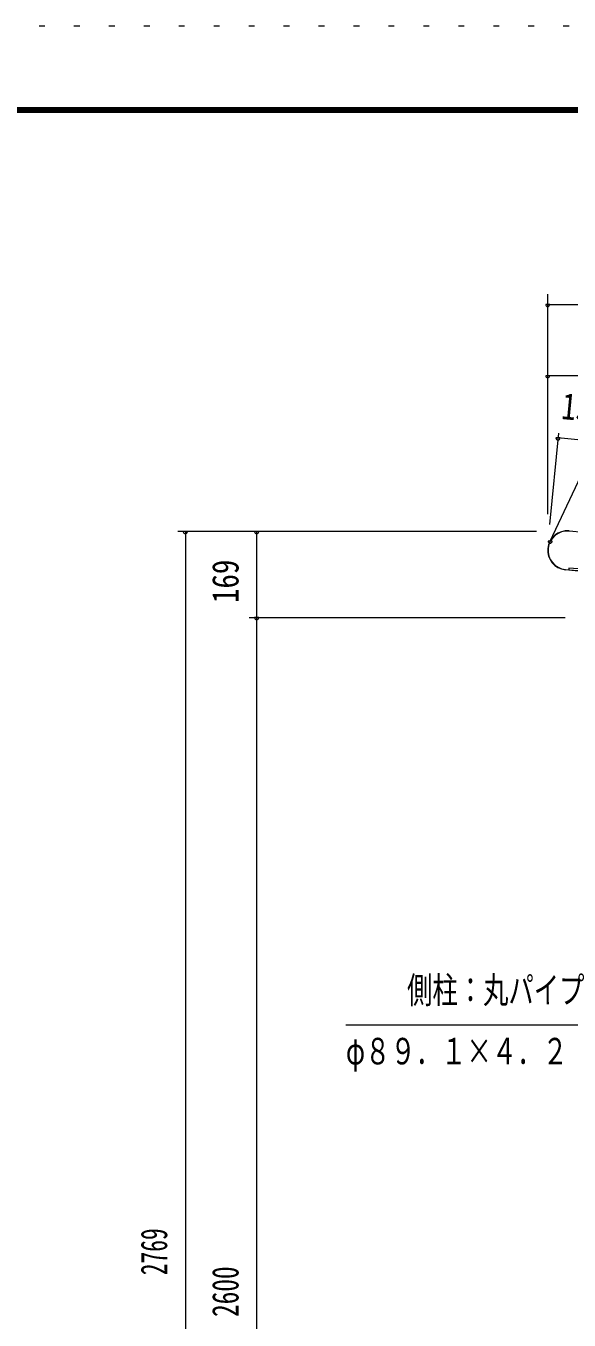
# Model space of a CAD drawing. Units: millimetres, scale not verified. Extents: x -34085 to 34091, y -14700 to 14700.
# Drawn here: x 13301 to 17032, y 5805 to 14700 of the extents above; entities that cross this region are included whole.
import ezdxf
from ezdxf.enums import TextEntityAlignment as Align

# ---------------------------------------------------------------- set-up
doc = ezdxf.new("R2010")
doc.units = ezdxf.units.MM
doc.header["$LTSCALE"] = 80
doc.linetypes.add('USER4', pattern=[3, 0.5, -2.5])
for name, color, linetype, lineweight in [('0-6_2-02BOLD', 7, 'Continuous', 18), ('0-A_2-52DIM', 3, 'Continuous', 18), ('0-C_F-F1PAPER', 5, 'Continuous', 18), ('0-D_F-E_J_ADD', 5, 'USER4', 18)]:
    doc.layers.add(name, color=color, linetype=linetype, lineweight=lineweight)
doc.styles.add('ＭＳ ゴシック', font='')
doc.styles.get('ＭＳ ゴシック').set_extended_font_data('MS Gothic')

msp = doc.modelspace()

# ---------------------------------------------------------------- linework, layer by layer
at = {"layer": '0-6_2-02BOLD'}
for p, q in [((22524.53, 10698.56), (17031.48, 11227.48)), ((17163.42, 10947.2), (17005.95, 10962.35)), ((17006.12, 10964.1), (17163.6, 10948.93))]:
    msp.add_line(p, q, dxfattribs=at)
msp.add_lwpolyline([(17094.78, 10967.33), (17030.59, 10973.51), (17029.51, 10962.35), (17093.71, 10956.18)], dxfattribs=at)
for radius in [134.05, 132.3]:
    msp.add_arc((17018.8, 11095.78), radius, 84.49997, 264.49997, dxfattribs=at)
at = {"layer": '0-A_2-52DIM'}
for p, q in [((16884.85, 11345.24), (16884.85, 12855.45)), ((16898.85, 12785.45), (16870.85, 12785.45)), ((16884.85, 12785.45), (30947.83, 12785.45)), ((16898.85, 12295.45), (16870.85, 12295.45)), ((30947.83, 12295.45), (16884.85, 12295.45)), ((16958.17, 11901.27), (16897.66, 11272.78)), ((16968.96, 11867.92), (16940.96, 11867.92)), ((22462.98, 11337.56), (16954.96, 11867.92)), ((16807.97, 11224.4), (14343.85, 11224.4)), ((14410.35, 11224.4), (14382.35, 11224.4)), ((14396.35, 11224.4), (14396.35, -1470.1)), ((14900.35, 11224.4), (14872.35, 11224.4)), ((14886.35, -917.1), (14886.35, 11224.4)), ((16915.58, 11158.64), (16887.58, 11158.64)), ((14833.85, 10632.9), (17003.7, 10632.9)), ((14900.35, 10632.9), (14872.35, 10632.9))]:
    msp.add_line(p, q, dxfattribs=at)
for points in [[(16901.58, 11158.64), (18036.34, 13565.9), (21676.34, 13565.9)], [(18281.19, 5404.79), (17458.85, 7832.89), (15498.85, 7832.89)]]:
    msp.add_lwpolyline(points, dxfattribs=at)
for centre in [(16884.85, 12785.45), (16884.85, 12295.45), (16954.96, 11867.92), (14396.35, 11224.4), (14886.35, 11224.4), (16901.58, 11158.64), (14886.35, 10632.9)]:
    msp.add_arc(centre, 14, 180, 0, dxfattribs=at)
at = {"layer": '0-C_F-F1PAPER'}
for points in [[(33391.46, -14000), (-6788.54, -14000), (-6788.54, 14140), (33391.46, 14140)], [(33387.96, -13996.5), (33387.96, 14136.5), (-6785.04, 14136.5), (-6785.04, -13996.5)], [(33384.46, -13993), (33384.46, 14133), (-6781.54, 14133), (-6781.54, -13993)], [(33380.96, -13989.5), (-6778.04, -13989.5), (-6778.04, 14129.5), (33380.96, 14129.5)], [(33377.46, -13986), (33377.46, 14126), (-6774.54, 14126), (-6774.54, -13986)], [(33373.96, -13982.5), (-6771.04, -13982.5), (-6771.04, 14122.5), (33373.96, 14122.5)], [(33370.46, -13979), (33370.46, 14119), (-6767.54, 14119), (-6767.54, -13979)], [(33366.96, -13975.5), (-6764.04, -13975.5), (-6764.04, 14115.5), (33366.96, 14115.5)], [(33363.46, -13972), (-6760.54, -13972), (-6760.54, 14112), (33363.46, 14112)], [(33359.96, -13968.5), (-6757.04, -13968.5), (-6757.04, 14108.5), (33359.96, 14108.5)], [(33356.46, -13965), (33356.46, 14105), (-6753.54, 14105), (-6753.54, -13965)]]:
    msp.add_lwpolyline(points, close=True, dxfattribs=at)
at = {"layer": '0-D_F-E_J_ADD'}
msp.add_lwpolyline([(34091.46, -14700), (-7488.54, -14700), (-7488.54, 14700), (34091.46, 14700)], close=True, dxfattribs=at)

# ---------------------------------------------------------------- texts
at = {"layer": '0-A_2-52DIM', "color": 7, "style": 'ＭＳ ゴシック'}
for s, rotation, width, p in [('130', 354.5, 0.8, (16968.47, 11944.35)), ('169', 90, 0.8, (14816.35, 10733.95)), ('2769', 90, 0.65, (14326.35, 6113.72)), ('2600', 90, 0.7, (14816.35, 5827.05))]:
    msp.add_text(s, height=182.3, rotation=rotation, dxfattribs=dict(at, width=width)).set_placement(p, align=Align.BOTTOM_LEFT)
at = {"layer": '0-A_2-52DIM', "color": 7, "style": 'ＭＳ ゴシック', "width": 0.7}
for s, p in [('側柱：丸パイプ', (15918.85, 7927.77)), ('φ８９．１×４．２', (15498.85, 7507.77))]:
    msp.add_text(s, height=182.3, dxfattribs=at).set_placement(p, align=Align.BOTTOM_LEFT)

doc.saveas('drawing.dxf')
